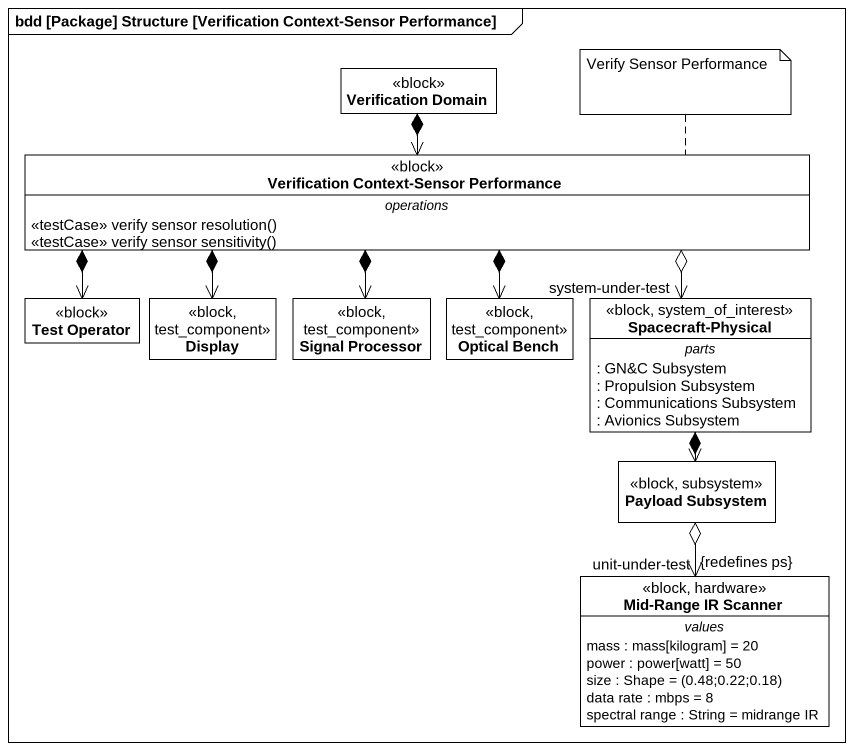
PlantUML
@startuml
mainframe bdd [Package] Structure [Verification Context-Sensor Performance]
hide circle
hide empty members
class "Verification Domain" as Verification_Domain <<block>>
class "Verification Context-Sensor Performance" as Verification_Context_Sensor <<block>> {
  -- operations --
  <<testCase>> verify sensor resolution()
  <<testCase>> verify sensor sensitivity()
}
class "Test Operator" as Test_Operator <<block>>
class Display <<block, test_component>>
class "Signal Processor" as Signal_Processor <<block, test_component>>
class "Optical Bench" as Optical_Bench <<block, test_component>>
class "Spacecraft-Physical" as Spacecraft_Physical <<block, system_of_interest>> {
  -- parts --
  : GN&C Subsystem
  : Propulsion Subsystem
  : Communications Subsystem
  : Avionics Subsystem
}
class "Payload Subsystem" as Payload_Subsystem <<block, subsystem>>
class "Mid-Range IR Scanner" as Mid_Range_IR_Scanner <<block, hardware>> {
  -- values --
  mass : mass[kilogram] = 20
  power : power[watt] = 50
  {field} size : Shape = (0.48;0.22;0.18)
  data rate : mbps = 8
  spectral range : String = midrange IR
}
Verification_Domain *--> Verification_Context_Sensor
Verification_Context_Sensor *-left-> Test_Operator
Verification_Context_Sensor *--> Display
Verification_Context_Sensor *--> Signal_Processor
Verification_Context_Sensor *--> Optical_Bench
Verification_Context_Sensor o-right-> "system-under-test" Spacecraft_Physical
Spacecraft_Physical *--> Payload_Subsystem
Payload_Subsystem o--> "unit-under-test\n{redefines ps}" Mid_Range_IR_Scanner
note right of Verification_Context_Sensor : Verify Sensor Performance
@enduml
